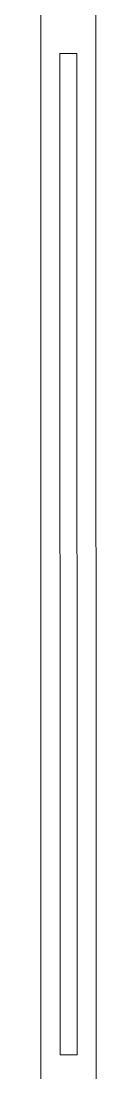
# Model space of a CAD drawing. Header units: millimetres. Extents: x 26027 to 581921, y 7230 to 233891.
# Drawn here: x 479270 to 479336, y 137500 to 138740 of the extents above; entities that cross this region are included whole.
import ezdxf

# ---------------------------------------------------------------- set-up
doc = ezdxf.new("R2010")
doc.units = ezdxf.units.MM
doc.header["$LTSCALE"] = 5
doc.layers.add('Medical Equipment and Furniture', color=252, linetype='Continuous', lineweight=0)
doc.layers.add('Medical Equipment and Furniture1', color=252, linetype='Continuous', lineweight=5)

# ---------------------------------------------------------------- blocks, each defined once
blk = doc.blocks.new('HF16786E-P')
at = {"layer": 'Medical Equipment and Furniture1'}
for p, q in [((0, 0.425), (-2.14, 0.425)), ((-0.48, 0.4025), (-1.66, 0.4025)), ((-1.66, 0.3825), (-1.66, 0.4025)), ((-0.48, 0.3825), (-0.48, 0.4025)), ((-0.48, 0.3825), (-1.66, 0.3825)), ((-0.28, 0.36), (-1.86, 0.36))]:
    blk.add_line(p, q, dxfattribs=at)
for points in [[(-0.48, 0.3825), (-0.48, 0.3825), (-0.48, 0.3825), (-0.48, 0.3825), (-0.48, 0.3825), (-0.48, 0.3825), (-0.48, 0.3825), (-0.48, 0.3825), (-0.48, 0.3825), (-0.48, 0.3825), (-0.48, 0.3825), (-0.48, 0.3825), (-0.48, 0.3825), (-0.48, 0.3825), (-0.48, 0.3825), (-0.48, 0.3825), (-0.48, 0.3825), (-0.48, 0.3825), (-0.48, 0.3825), (-0.48, 0.3825), (-0.48, 0.3825), (-0.48, 0.3825), (-0.48, 0.3825), (-0.48, 0.3825), (-0.48, 0.3825), (-0.48, 0.3825), (-0.48, 0.3825), (-0.48, 0.3825), (-0.48, 0.3825), (-0.48, 0.3825), (-0.48, 0.3825), (-0.48, 0.3825), (-0.48, 0.3825), (-0.48, 0.3825), (-0.48, 0.3825), (-0.48, 0.3825), (-0.48, 0.3825), (-0.48, 0.3825), (-0.48, 0.3825), (-0.48, 0.3825), (-0.48, 0.3825), (-0.48, 0.3825), (-0.48, 0.3825), (-0.48, 0.3825), (-0.48, 0.3825), (-0.48, 0.3825), (-0.48, 0.3825), (-0.48, 0.3825), (-0.48, 0.3825), (-0.48, 0.3825), (-0.48, 0.3825), (-0.48, 0.3825), (-0.48, 0.3825), (-0.48, 0.3825), (-0.48, 0.3825), (-0.48, 0.3825), (-0.48, 0.3825), (-0.48, 0.3825), (-0.48, 0.3825), (-0.48, 0.3825), (-0.48, 0.3825), (-0.48, 0.3825), (-0.48, 0.3825), (-0.48, 0.3825), (-0.48, 0.3825), (-0.48, 0.3825), (-0.48, 0.3825), (-0.48, 0.3825), (-0.48, 0.3825), (-0.48, 0.3825), (-0.48, 0.3825), (-0.48, 0.3825), (-0.48, 0.3825), (-0.48, 0.3825), (-0.48, 0.3825), (-0.48, 0.3825), (-0.48, 0.3825), (-0.48, 0.3825), (-0.48, 0.3825), (-0.48, 0.3825), (-0.48, 0.3825), (-0.48, 0.3825), (-0.48, 0.3825), (-0.48, 0.3825), (-0.48, 0.3825), (-0.48, 0.3825), (-0.48, 0.3825), (-0.48, 0.3825), (-0.48, 0.3825), (-0.48, 0.3825), (-0.48, 0.3825), (-0.48, 0.3825), (-0.48, 0.3825), (-0.48, 0.3825), (-0.48, 0.3825), (-0.48, 0.3825), (-0.48, 0.3825), (-0.48, 0.3825), (-0.48, 0.3825), (-0.48, 0.3825), (-0.48, 0.3825), (-0.48, 0.3825), (-0.48, 0.3825), (-0.48, 0.3825), (-0.48, 0.3825), (-0.48, 0.3825), (-0.48, 0.3825), (-0.48, 0.3825), (-0.48, 0.3825), (-0.48, 0.3825), (-0.48, 0.3825), (-0.48, 0.3825), (-0.48, 0.3825), (-0.48, 0.3825), (-0.48, 0.3825), (-0.48, 0.3825), (-0.48, 0.3825), (-0.48, 0.3825), (-0.48, 0.3825), (-0.48, 0.3825), (-0.48, 0.3825), (-0.48, 0.3825), (-0.48, 0.3825), (-0.48, 0.3825), (-0.48, 0.3825), (-0.48, 0.3825), (-0.48, 0.3825), (-0.48, 0.3825), (-0.48, 0.3825), (-0.48, 0.3825), (-0.48, 0.3825), (-0.48, 0.3825), (-0.48, 0.3825), (-0.48, 0.3825), (-0.48, 0.3825), (-0.48, 0.3825), (-0.48, 0.3825), (-0.48, 0.3825), (-0.48, 0.3825), (-0.48, 0.3825), (-0.48, 0.3825), (-0.48, 0.3825), (-0.48, 0.3825), (-0.48, 0.3825), (-0.48, 0.3825), (-0.48, 0.3825), (-0.48, 0.3825), (-0.48, 0.3825), (-0.48, 0.3825), (-0.48, 0.3825), (-0.48, 0.3825), (-0.48, 0.3825), (-0.48, 0.3825), (-0.48, 0.3825), (-0.48, 0.3825), (-0.48, 0.3825), (-0.48, 0.3825), (-0.48, 0.3825), (-0.48, 0.3825), (-0.48, 0.3825), (-0.48, 0.3825), (-0.48, 0.3825), (-0.48, 0.3825), (-0.48, 0.3825), (-0.48, 0.3825), (-0.48, 0.3825), (-0.48, 0.3825), (-0.48, 0.3825), (-0.48, 0.3825), (-0.48, 0.3825), (-0.48, 0.3825), (-0.48, 0.3825), (-0.48, 0.3825), (-0.48, 0.3825), (-0.48, 0.3825), (-0.48, 0.3825), (-0.48, 0.3825), (-0.48, 0.3825), (-0.48, 0.3825), (-0.48, 0.3825), (-0.48, 0.3825), (-0.48, 0.3825), (-0.48, 0.3825), (-0.48, 0.3825), (-0.48, 0.3825), (-0.48, 0.3825), (-0.48, 0.3825), (-0.48, 0.3825), (-0.48, 0.3825), (-0.48, 0.3825), (-0.48, 0.3825), (-0.48, 0.3825), (-0.48, 0.3825), (-0.48, 0.3825), (-0.48, 0.3825), (-0.48, 0.3825), (-0.48, 0.3825), (-0.48, 0.3825), (-0.48, 0.3825), (-0.48, 0.3825), (-0.48, 0.3825), (-0.48, 0.3825), (-0.48, 0.3825), (-0.48, 0.3825), (-0.48, 0.3825), (-0.48, 0.3825), (-0.48, 0.3825), (-0.48, 0.3825), (-0.48, 0.3825), (-0.48, 0.3825), (-0.48, 0.3825), (-0.48, 0.3825), (-0.48, 0.3825), (-0.48, 0.3825), (-0.48, 0.3825), (-0.48, 0.3825), (-0.48, 0.3825), (-0.48, 0.3825), (-0.48, 0.3825)], [(-0.48, 0.3825), (-0.48, 0.3825), (-0.48, 0.3825), (-0.48, 0.3825), (-0.48, 0.3825), (-0.48, 0.3825), (-0.48, 0.3825), (-0.48, 0.3825), (-0.48, 0.3825), (-0.48, 0.3825), (-0.48, 0.3825), (-0.48, 0.3825), (-0.48, 0.3825), (-0.48, 0.3825), (-0.48, 0.3825), (-0.48, 0.3825), (-0.48, 0.3825), (-0.48, 0.3825), (-0.48, 0.3825), (-0.48, 0.3825), (-0.48, 0.3825), (-0.48, 0.3825), (-0.48, 0.3825), (-0.48, 0.3825), (-0.48, 0.3825), (-0.48, 0.3825), (-0.48, 0.3825), (-0.48, 0.3825), (-0.48, 0.3825), (-0.48, 0.3825), (-0.48, 0.3825), (-0.48, 0.3825), (-0.48, 0.3825), (-0.48, 0.3825), (-0.48, 0.3825), (-0.48, 0.3825), (-0.48, 0.3825), (-0.48, 0.3825), (-0.48, 0.3825), (-0.48, 0.3825), (-0.48, 0.3825), (-0.48, 0.3825), (-0.48, 0.3825), (-0.48, 0.3825), (-0.48, 0.3825), (-0.48, 0.3825), (-0.48, 0.3825), (-0.48, 0.3825), (-0.48, 0.3825), (-0.48, 0.3825), (-0.48, 0.3825), (-0.48, 0.3825), (-0.48, 0.3825), (-0.48, 0.3825), (-0.48, 0.3825), (-0.48, 0.3825), (-0.48, 0.3825), (-0.48, 0.3825), (-0.48, 0.3825), (-0.48, 0.3825), (-0.48, 0.3825), (-0.48, 0.3825), (-0.48, 0.3825), (-0.48, 0.3825), (-0.48, 0.3825), (-0.48, 0.3825), (-0.48, 0.3825), (-0.48, 0.3825), (-0.48, 0.3825), (-0.48, 0.3825), (-0.48, 0.3825), (-0.48, 0.3825), (-0.48, 0.3825), (-0.48, 0.3825), (-0.48, 0.3825), (-0.48, 0.3825), (-0.48, 0.3825), (-0.48, 0.3825), (-0.48, 0.3825), (-0.48, 0.3825), (-0.48, 0.3825), (-0.48, 0.3825), (-0.48, 0.3825), (-0.48, 0.3825), (-0.48, 0.3825), (-0.48, 0.3825), (-0.48, 0.3825), (-0.48, 0.3825), (-0.48, 0.3825), (-0.48, 0.3825), (-0.48, 0.3825), (-0.48, 0.3825), (-0.48, 0.3825), (-0.48, 0.3825), (-0.48, 0.3825), (-0.48, 0.3825), (-0.48, 0.3825), (-0.48, 0.3825), (-0.48, 0.3825), (-0.48, 0.3825), (-0.48, 0.3825), (-0.48, 0.3825), (-0.48, 0.3825), (-0.48, 0.3825), (-0.48, 0.3825), (-0.48, 0.3825), (-0.48, 0.3825), (-0.48, 0.3825), (-0.48, 0.3825), (-0.48, 0.3825), (-0.48, 0.3825), (-0.48, 0.3825), (-0.48, 0.3825), (-0.48, 0.3825), (-0.48, 0.3825), (-0.48, 0.3825), (-0.48, 0.3825), (-0.48, 0.3825), (-0.48, 0.3825), (-0.48, 0.3825), (-0.48, 0.3825), (-0.48, 0.3825), (-0.48, 0.3825), (-0.48, 0.3825), (-0.48, 0.3825), (-0.48, 0.3825), (-0.48, 0.3825), (-0.48, 0.3825), (-0.48, 0.3825), (-0.48, 0.3825), (-0.48, 0.3825), (-0.48, 0.3825), (-0.48, 0.3825), (-0.48, 0.3825), (-0.48, 0.3825), (-0.48, 0.3825), (-0.48, 0.3825), (-0.48, 0.3825), (-0.48, 0.3825), (-0.48, 0.3825), (-0.48, 0.3825), (-0.48, 0.3825), (-0.48, 0.3825), (-0.48, 0.3825), (-0.48, 0.3825), (-0.48, 0.3825), (-0.48, 0.3825), (-0.48, 0.3825), (-0.48, 0.3825), (-0.48, 0.3825), (-0.48, 0.3825), (-0.48, 0.3825), (-0.48, 0.3825), (-0.48, 0.3825), (-0.48, 0.3825), (-0.48, 0.3825), (-0.48, 0.3825), (-0.48, 0.3825), (-0.48, 0.3825), (-0.48, 0.3825), (-0.48, 0.3825), (-0.48, 0.3825), (-0.48, 0.3825), (-0.48, 0.3825), (-0.48, 0.3825), (-0.48, 0.3825), (-0.48, 0.3825), (-0.48, 0.3825), (-0.48, 0.3825), (-0.48, 0.3825), (-0.48, 0.3825), (-0.48, 0.3825), (-0.48, 0.3825), (-0.48, 0.3825), (-0.48, 0.3825), (-0.48, 0.3825), (-0.48, 0.3825), (-0.48, 0.3825), (-0.48, 0.3825), (-0.48, 0.3825), (-0.48, 0.3825), (-0.48, 0.3825), (-0.48, 0.3825), (-0.48, 0.3825), (-0.48, 0.3825), (-0.48, 0.3825), (-0.48, 0.3825), (-0.48, 0.3825), (-0.48, 0.3825), (-0.48, 0.3825), (-0.48, 0.3825), (-0.48, 0.3825), (-0.48, 0.3825), (-0.48, 0.3825), (-0.48, 0.3825), (-0.48, 0.3825), (-0.48, 0.3825), (-0.48, 0.3825), (-0.48, 0.3825), (-0.48, 0.3825), (-0.48, 0.3825), (-0.48, 0.3825), (-0.48, 0.3825), (-0.48, 0.3825), (-0.48, 0.3825), (-0.48, 0.3825), (-0.48, 0.3825), (-0.48, 0.3825), (-0.48, 0.3825), (-0.48, 0.3825), (-0.48, 0.3825), (-0.48, 0.3825), (-0.48, 0.3825), (-0.48, 0.3825)], [(-0.48, 0.3825), (-0.48, 0.3825), (-0.48, 0.3825), (-0.48, 0.3825), (-0.48, 0.3825), (-0.48, 0.3825), (-0.48, 0.3825), (-0.48, 0.3825), (-0.48, 0.3825), (-0.48, 0.3825), (-0.48, 0.3825), (-0.48, 0.3825), (-0.48, 0.3825), (-0.48, 0.3825), (-0.48, 0.3825), (-0.48, 0.3825), (-0.48, 0.3825), (-0.48, 0.3825), (-0.48, 0.3825), (-0.48, 0.3825), (-0.48, 0.3825), (-0.48, 0.3825), (-0.48, 0.3825), (-0.48, 0.3825), (-0.48, 0.3825), (-0.48, 0.3825), (-0.48, 0.3825), (-0.48, 0.3825), (-0.48, 0.3825), (-0.48, 0.3825), (-0.48, 0.3825), (-0.48, 0.3825), (-0.48, 0.3825), (-0.48, 0.3825), (-0.48, 0.3825), (-0.48, 0.3825), (-0.48, 0.3825), (-0.48, 0.3825), (-0.48, 0.3825), (-0.48, 0.3825), (-0.48, 0.3825), (-0.48, 0.3825), (-0.48, 0.3825), (-0.48, 0.3825), (-0.48, 0.3825), (-0.48, 0.3825), (-0.48, 0.3825), (-0.48, 0.3825), (-0.48, 0.3825), (-0.48, 0.3825), (-0.48, 0.3825), (-0.48, 0.3825), (-0.48, 0.3825), (-0.48, 0.3825), (-0.48, 0.3825), (-0.48, 0.3825), (-0.48, 0.3825), (-0.48, 0.3825), (-0.48, 0.3825), (-0.48, 0.3825), (-0.48, 0.3825), (-0.48, 0.3825), (-0.48, 0.3825), (-0.48, 0.3825), (-0.48, 0.3825), (-0.48, 0.3825), (-0.48, 0.3825), (-0.48, 0.3825), (-0.48, 0.3825), (-0.48, 0.3825), (-0.48, 0.3825), (-0.48, 0.3825), (-0.48, 0.3825), (-0.48, 0.3825), (-0.48, 0.3825), (-0.48, 0.3825), (-0.48, 0.3825), (-0.48, 0.3825), (-0.48, 0.3825), (-0.48, 0.3825), (-0.48, 0.3825), (-0.48, 0.3825), (-0.48, 0.3825), (-0.48, 0.3825), (-0.48, 0.3825), (-0.48, 0.3825), (-0.48, 0.3825), (-0.48, 0.3825), (-0.48, 0.3825), (-0.48, 0.3825), (-0.48, 0.3825), (-0.48, 0.3825), (-0.48, 0.3825), (-0.48, 0.3825), (-0.48, 0.3825), (-0.48, 0.3825), (-0.48, 0.3825), (-0.48, 0.3825), (-0.48, 0.3825), (-0.48, 0.3825), (-0.48, 0.3825), (-0.48, 0.3825), (-0.48, 0.3825), (-0.48, 0.3825), (-0.48, 0.3825), (-0.48, 0.3825), (-0.48, 0.3825), (-0.48, 0.3825), (-0.48, 0.3825), (-0.48, 0.3825), (-0.48, 0.3825), (-0.48, 0.3825), (-0.48, 0.3825), (-0.48, 0.3825), (-0.48, 0.3825), (-0.48, 0.3825), (-0.48, 0.3825), (-0.48, 0.3825), (-0.48, 0.3825), (-0.48, 0.3825), (-0.48, 0.3825), (-0.48, 0.3825), (-0.48, 0.3825), (-0.48, 0.3825), (-0.48, 0.3825), (-0.48, 0.3825), (-0.48, 0.3825), (-0.48, 0.3825), (-0.48, 0.3825), (-0.48, 0.3825), (-0.48, 0.3825), (-0.48, 0.3825), (-0.48, 0.3825), (-0.48, 0.3825), (-0.48, 0.3825), (-0.48, 0.3825), (-0.48, 0.3825), (-0.48, 0.3825), (-0.48, 0.3825), (-0.48, 0.3825), (-0.48, 0.3825), (-0.48, 0.3825), (-0.48, 0.3825), (-0.48, 0.3825), (-0.48, 0.3825), (-0.48, 0.3825), (-0.48, 0.3825), (-0.48, 0.3825), (-0.48, 0.3825), (-0.48, 0.3825), (-0.48, 0.3825), (-0.48, 0.3825), (-0.48, 0.3825), (-0.48, 0.3825), (-0.48, 0.3825), (-0.48, 0.3825), (-0.48, 0.3825), (-0.48, 0.3825), (-0.48, 0.3825), (-0.48, 0.3825), (-0.48, 0.3825), (-0.48, 0.3825), (-0.48, 0.3825), (-0.48, 0.3825), (-0.48, 0.3825), (-0.48, 0.3825), (-0.48, 0.3825), (-0.48, 0.3825), (-0.48, 0.3825), (-0.48, 0.3825), (-0.48, 0.3825), (-0.48, 0.3825), (-0.48, 0.3825), (-0.48, 0.3825), (-0.48, 0.3825), (-0.48, 0.3825), (-0.48, 0.3825), (-0.48, 0.3825), (-0.48, 0.3825), (-0.48, 0.3825), (-0.48, 0.3825), (-0.48, 0.3825), (-0.48, 0.3825), (-0.48, 0.3825), (-0.48, 0.3825), (-0.48, 0.3825), (-0.48, 0.3825), (-0.48, 0.3825), (-0.48, 0.3825), (-0.48, 0.3825), (-0.48, 0.3825), (-0.48, 0.3825), (-0.48, 0.3825), (-0.48, 0.3825), (-0.48, 0.3825), (-0.48, 0.3825), (-0.48, 0.3825), (-0.48, 0.3825), (-0.48, 0.3825), (-0.48, 0.3825), (-0.48, 0.3825), (-0.48, 0.3825), (-0.48, 0.3825), (-0.48, 0.3825), (-0.48, 0.3825), (-0.48, 0.3825), (-0.48, 0.3825), (-0.48, 0.3825), (-0.48, 0.3825), (-0.48, 0.3825), (-0.48, 0.3825), (-0.48, 0.3825), (-0.48, 0.3825), (-0.48, 0.3825), (-0.48, 0.3825), (-0.48, 0.3825), (-0.48, 0.3825), (-0.48, 0.3825), (-0.48, 0.3825), (-0.48, 0.3825), (-0.48, 0.3825), (-0.48, 0.3825), (-0.48, 0.3825), (-0.48, 0.3825), (-0.48, 0.3825), (-0.48, 0.3825), (-0.48, 0.3825), (-0.48, 0.3825), (-0.48, 0.3825), (-0.48, 0.3825), (-0.48, 0.3825), (-0.48, 0.3825), (-0.48, 0.3825), (-0.48, 0.3825), (-0.48, 0.3825), (-0.48, 0.3825), (-0.48, 0.3825), (-0.48, 0.3825), (-0.48, 0.3825), (-0.48, 0.3825), (-0.48, 0.3825), (-0.48, 0.3825), (-0.48, 0.3825), (-0.48, 0.3825), (-0.48, 0.3825), (-0.48, 0.3825), (-0.48, 0.3825), (-0.48, 0.3825), (-0.48, 0.3825), (-0.48, 0.3825), (-0.48, 0.3825), (-0.48, 0.3825), (-0.48, 0.3825), (-0.48, 0.3825), (-0.48, 0.3825), (-0.48, 0.3825), (-0.48, 0.3825), (-0.48, 0.3825), (-0.48, 0.3825), (-0.48, 0.3825), (-0.48, 0.3825), (-0.48, 0.3825), (-0.48, 0.3825), (-0.48, 0.3825), (-0.48, 0.3825), (-0.48, 0.3825), (-0.48, 0.3825), (-0.48, 0.3825), (-0.48, 0.3825), (-0.48, 0.3825), (-0.48, 0.3825), (-0.48, 0.3825), (-0.48, 0.3825), (-0.48, 0.3825), (-0.48, 0.3825), (-0.48, 0.3825), (-0.48, 0.3825)]]:
    blk.add_lwpolyline(points, close=True, dxfattribs=at)
for points in [[(-0.48, 0.3825), (-0.48, 0.3825), (-0.48, 0.3825), (-0.48, 0.3825), (-0.48, 0.3825), (-0.48, 0.3825), (-0.48, 0.3825), (-0.48, 0.3825)], [(-0.48, 0.3825), (-0.48, 0.3825), (-0.48, 0.3825), (-0.48, 0.3825), (-0.48, 0.3825), (-0.48, 0.3825), (-0.48, 0.3825), (-0.48, 0.3825), (-0.48, 0.3825), (-0.48, 0.3825), (-0.48, 0.3825), (-0.48, 0.3825), (-0.48, 0.3825), (-0.48, 0.3825), (-0.48, 0.3825), (-0.48, 0.3825), (-0.48, 0.3825), (-0.48, 0.3825), (-0.48, 0.3825), (-0.48, 0.3825), (-0.48, 0.3825), (-0.48, 0.3825), (-0.48, 0.3825), (-0.48, 0.3825), (-0.48, 0.3825), (-0.48, 0.3825), (-0.48, 0.3825), (-0.48, 0.3825), (-0.48, 0.3825), (-0.48, 0.3825), (-0.48, 0.3825), (-0.48, 0.3825), (-0.48, 0.3825), (-0.48, 0.3825), (-0.48, 0.3825), (-0.48, 0.3825), (-0.48, 0.3825), (-0.48, 0.3825), (-0.48, 0.3825), (-0.48, 0.3825), (-0.48, 0.3825), (-0.48, 0.3825), (-0.48, 0.3825), (-0.48, 0.3825), (-0.48, 0.3825), (-0.48, 0.3825), (-0.48, 0.3825), (-0.48, 0.3825), (-0.48, 0.3825), (-0.48, 0.3825), (-0.48, 0.3825), (-0.48, 0.3825), (-0.48, 0.3825), (-0.48, 0.3825), (-0.48, 0.3825), (-0.48, 0.3825), (-0.48, 0.3825), (-0.48, 0.3825), (-0.48, 0.3825), (-0.48, 0.3825), (-0.48, 0.3825), (-0.48, 0.3825), (-0.48, 0.3825), (-0.48, 0.3825), (-0.48, 0.3825), (-0.48, 0.3825), (-0.48, 0.3825), (-0.48, 0.3825), (-0.48, 0.3825), (-0.48, 0.3825), (-0.48, 0.3825), (-0.48, 0.3825), (-0.48, 0.3825), (-0.48, 0.3825), (-0.48, 0.3825), (-0.48, 0.3825), (-0.48, 0.3825), (-0.48, 0.3825), (-0.48, 0.3825), (-0.48, 0.3825), (-0.48, 0.3825), (-0.48, 0.3825), (-0.48, 0.3825), (-0.48, 0.3825), (-0.48, 0.3825), (-0.48, 0.3825), (-0.48, 0.3825), (-0.48, 0.3825), (-0.48, 0.3825), (-0.48, 0.3825), (-0.48, 0.3825), (-0.48, 0.3825), (-0.48, 0.3825), (-0.48, 0.3825), (-0.48, 0.3825), (-0.48, 0.3825), (-0.48, 0.3825), (-0.48, 0.3825), (-0.48, 0.3825), (-0.48, 0.3825), (-0.48, 0.3825), (-0.48, 0.3825), (-0.48, 0.3825), (-0.48, 0.3825), (-0.48, 0.3825), (-0.48, 0.3825), (-0.48, 0.3825), (-0.48, 0.3825), (-0.48, 0.3825), (-0.48, 0.3825), (-0.48, 0.3825)], [(-0.48, 0.3825), (-0.48, 0.3825), (-0.48, 0.3825), (-0.48, 0.3825), (-0.48, 0.3825), (-0.48, 0.3825), (-0.48, 0.3825), (-0.48, 0.3825), (-0.48, 0.3825), (-0.48, 0.3825), (-0.48, 0.3825), (-0.48, 0.3825), (-0.48, 0.3825), (-0.48, 0.3825), (-0.48, 0.3825), (-0.48, 0.3825), (-0.48, 0.3825)], [(-0.48, 0.3825), (-0.48, 0.3825), (-0.48, 0.3825), (-0.48, 0.3825), (-0.48, 0.3825), (-0.48, 0.3825), (-0.48, 0.3825)], [(-0.48, 0.3825), (-0.48, 0.3825), (-0.48, 0.3825), (-0.48, 0.3825), (-0.48, 0.3825), (-0.48, 0.3825), (-0.48, 0.3825), (-0.48, 0.3825), (-0.48, 0.3825), (-0.48, 0.3825), (-0.48, 0.3825), (-0.48, 0.3825)], [(-0.48, 0.3825), (-0.48, 0.3825), (-0.48, 0.3825), (-0.48, 0.3825), (-0.48, 0.3825), (-0.48, 0.3825), (-0.48, 0.3825), (-0.48, 0.3825), (-0.48, 0.3825), (-0.48, 0.3825), (-0.48, 0.3825), (-0.48, 0.3825), (-0.48, 0.3825), (-0.48, 0.3825), (-0.48, 0.3825), (-0.48, 0.3825), (-0.48, 0.3825), (-0.48, 0.3825), (-0.48, 0.3825), (-0.48, 0.3825), (-0.48, 0.3825), (-0.48, 0.3825), (-0.48, 0.3825), (-0.48, 0.3825), (-0.48, 0.3825), (-0.48, 0.3825), (-0.48, 0.3825), (-0.48, 0.3825), (-0.48, 0.3825), (-0.48, 0.3825), (-0.48, 0.3825), (-0.48, 0.3825), (-0.48, 0.3825), (-0.48, 0.3825), (-0.48, 0.3825), (-0.48, 0.3825), (-0.48, 0.3825), (-0.48, 0.3825), (-0.48, 0.3825), (-0.48, 0.3825), (-0.48, 0.3825), (-0.48, 0.3825), (-0.48, 0.3825), (-0.48, 0.3825), (-0.48, 0.3825), (-0.48, 0.3825), (-0.48, 0.3825), (-0.48, 0.3825), (-0.48, 0.3825), (-0.48, 0.3825), (-0.48, 0.3825), (-0.48, 0.3825), (-0.48, 0.3825), (-0.48, 0.3825), (-0.48, 0.3825), (-0.48, 0.3825), (-0.48, 0.3825), (-0.48, 0.3825), (-0.48, 0.3825), (-0.48, 0.3825), (-0.48, 0.3825), (-0.48, 0.3825), (-0.48, 0.3825), (-0.48, 0.3825), (-0.48, 0.3825), (-0.48, 0.3825), (-0.48, 0.3825), (-0.48, 0.3825), (-0.48, 0.3825), (-0.48, 0.3825), (-0.48, 0.3825), (-0.48, 0.3825), (-0.48, 0.3825), (-0.48, 0.3825), (-0.48, 0.3825), (-0.48, 0.3825), (-0.48, 0.3825), (-0.48, 0.3825), (-0.48, 0.3825), (-0.48, 0.3825), (-0.48, 0.3825), (-0.48, 0.3825), (-0.48, 0.3825), (-0.48, 0.3825), (-0.48, 0.3825), (-0.48, 0.3825), (-0.48, 0.3825), (-0.48, 0.3825), (-0.48, 0.3825)], [(-0.48, 0.3825), (-0.48, 0.3825), (-0.48, 0.3825), (-0.48, 0.3825), (-0.48, 0.3825), (-0.48, 0.3825), (-0.48, 0.3825), (-0.48, 0.3825), (-0.48, 0.3825), (-0.48, 0.3825), (-0.48, 0.3825), (-0.48, 0.3825), (-0.48, 0.3825), (-0.48, 0.3825), (-0.48, 0.3825), (-0.48, 0.3825), (-0.48, 0.3825), (-0.48, 0.3825), (-0.48, 0.3825), (-0.48, 0.3825), (-0.48, 0.3825), (-0.48, 0.3825), (-0.48, 0.3825), (-0.48, 0.3825), (-0.48, 0.3825), (-0.48, 0.3825), (-0.48, 0.3825), (-0.48, 0.3825), (-0.48, 0.3825), (-0.48, 0.3825), (-0.48, 0.3825), (-0.48, 0.3825), (-0.48, 0.3825), (-0.48, 0.3825), (-0.48, 0.3825), (-0.48, 0.3825), (-0.48, 0.3825), (-0.48, 0.3825), (-0.48, 0.3825), (-0.48, 0.3825), (-0.48, 0.3825), (-0.48, 0.3825), (-0.48, 0.3825), (-0.48, 0.3825), (-0.48, 0.3825), (-0.48, 0.3825), (-0.48, 0.3825), (-0.48, 0.3825), (-0.48, 0.3825), (-0.48, 0.3825), (-0.48, 0.3825), (-0.48, 0.3825), (-0.48, 0.3825), (-0.48, 0.3825)], [(-0.48, 0.3825), (-0.48, 0.3825), (-0.48, 0.3825), (-0.48, 0.3825), (-0.48, 0.3825), (-0.48, 0.3825), (-0.48, 0.3825), (-0.48, 0.3825), (-0.48, 0.3825), (-0.48, 0.3825)], [(-0.48, 0.3825), (-0.48, 0.3825), (-0.48, 0.3825), (-0.48, 0.3825), (-0.48, 0.3825), (-0.48, 0.3825), (-0.48, 0.3825), (-0.48, 0.3825), (-0.48, 0.3825), (-0.48, 0.3825)], [(-0.48, 0.3825), (-0.48, 0.3825), (-0.48, 0.3825), (-0.48, 0.3825), (-0.48, 0.3825), (-0.48, 0.3825), (-0.48, 0.3825), (-0.48, 0.3825), (-0.48, 0.3825), (-0.48, 0.3825), (-0.48, 0.3825), (-0.48, 0.3825), (-0.48, 0.3825), (-0.48, 0.3825), (-0.48, 0.3825)], [(-0.48, 0.3825), (-0.48, 0.3825), (-0.48, 0.3825), (-0.48, 0.3825), (-0.48, 0.3825), (-0.48, 0.3825), (-0.48, 0.3825), (-0.48, 0.3825), (-0.48, 0.3825), (-0.48, 0.3825)], [(-0.48, 0.3825), (-0.48, 0.3825), (-0.48, 0.3825), (-0.48, 0.3825), (-0.48, 0.3825), (-0.48, 0.3825), (-0.48, 0.3825)], [(-0.48, 0.3825), (-0.48, 0.3825), (-0.48, 0.3825), (-0.48, 0.3825), (-0.48, 0.3825), (-0.48, 0.3825), (-0.48, 0.3825), (-0.48, 0.3825), (-0.48, 0.3825), (-0.48, 0.3825)], [(-0.48, 0.3825), (-0.48, 0.3825), (-0.48, 0.3825), (-0.48, 0.3825), (-0.48, 0.3825), (-0.48, 0.3825), (-0.48, 0.3825), (-0.48, 0.3825), (-0.48, 0.3825), (-0.48, 0.3825), (-0.48, 0.3825), (-0.48, 0.3825), (-0.48, 0.3825), (-0.48, 0.3825), (-0.48, 0.3825), (-0.48, 0.3825), (-0.48, 0.3825), (-0.48, 0.3825)], [(-0.48, 0.3825), (-0.48, 0.3825), (-0.48, 0.3825), (-0.48, 0.3825), (-0.48, 0.3825), (-0.48, 0.3825), (-0.48, 0.3825), (-0.48, 0.3825), (-0.48, 0.3825)]]:
    blk.add_lwpolyline(points, dxfattribs=at)

msp = doc.modelspace()

# ---------------------------------------------------------------- block references
at = {"layer": 'Medical Equipment and Furniture', "lineweight": 0, "xscale": 1000, "yscale": 1000, "zscale": 1000, "rotation": 270.0149936594165}
msp.add_blockref('HF16786E-P', (478910.8, 137041.4, 2.4), dxfattribs=at)

doc.saveas('drawing.dxf')
